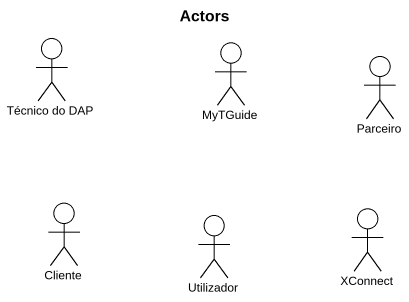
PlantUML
@startuml
title Actors
actor "Técnico do DAP" as Técnico_do_DAP
actor MyTGuide
actor Parceiro
actor Cliente
actor Utilizador
actor XConnect
@enduml
